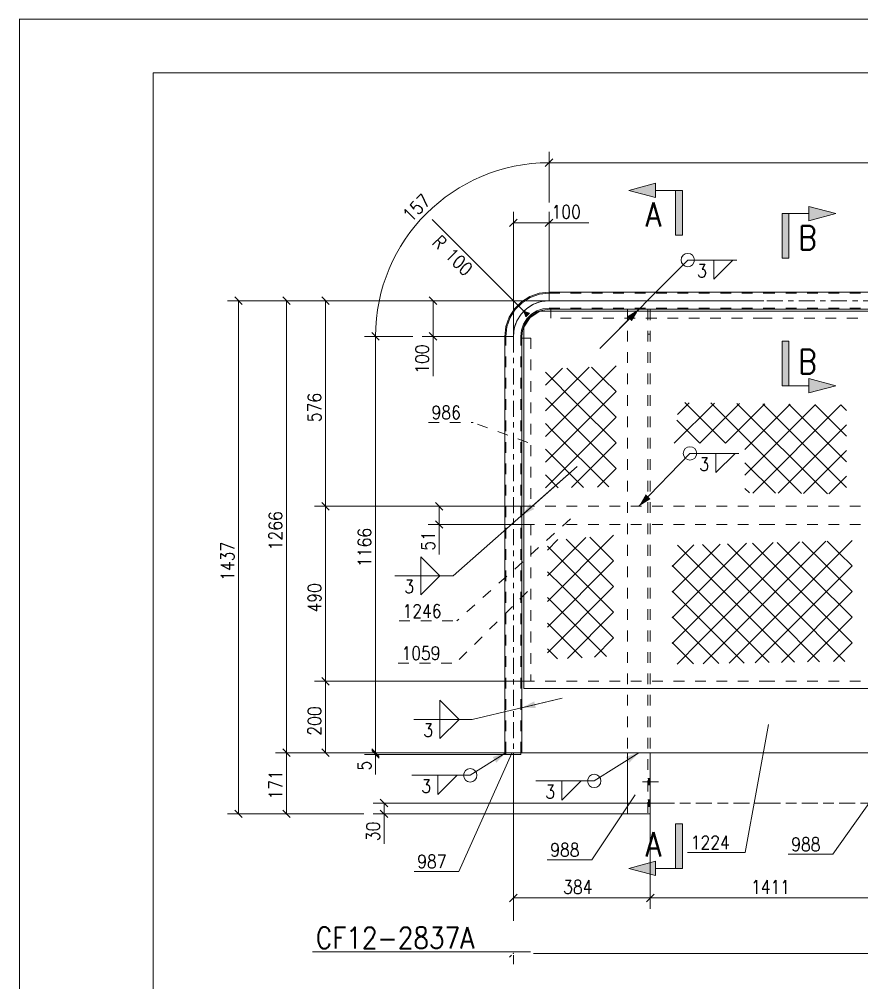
# Model space of a CAD drawing. Header units: millimetres. Extents: x 5 to 846, y 5 to 599.
# Drawn here: x 5 to 162.4, y 419.1 to 599 of the extents above; entities that cross this region are included whole.
import ezdxf

# ---------------------------------------------------------------- set-up
doc = ezdxf.new("R2010")
doc.units = ezdxf.units.MM
for name, pattern in [('XKITLINE00', [0]), ('XKITLINE02', [4, 2, -2]), ('XKITLINE03', [6, 3, -1, 1, -1]), ('XKITLINE06', [7, 3, -1, 2, -1])]:
    doc.linetypes.add(name, pattern=pattern)
for name, color, linetype, lineweight in [('Corte', 7, 'Continuous', 0), ('Cota', 4, 'Continuous', 0), ('Marca da peça', 2, 'Continuous', 0), ('Objeto gráfico', 3, 'Continuous', 0), ('Outro tipo de objeto', 7, 'Continuous', 0), ('Parafuso', 3, 'Continuous', 0), ('Peça', 2, 'Continuous', 0), ('Solda', 1, 'Continuous', 0), ('Texto', 7, 'Continuous', 0)]:
    doc.layers.add(name, color=color, linetype=linetype, lineweight=lineweight)
doc.styles.add('ROMANS', font='ROMANS__.TTF')
doc.styles.add('SIMPLEX', font='SIMPLEX_.TTF')

# ---------------------------------------------------------------- blocks, each defined once
blk = doc.blocks.new('*A3')
at = {"layer": 'Peça', "color": 7, "linetype": 'XKITLINE02', "lineweight": 0}
for p, q in [((118.64, 544.85), (122.87, 544.85)), ((118.64, 544.85), (118.64, 462.07)), ((122.45, 544.85), (122.45, 450.65)), ((122.87, 544.85), (122.87, 462.07)), ((122.45, 540.18), (122.87, 540.18))]:
    blk.add_line(p, q, dxfattribs=at)
at = {"layer": 'Peça', "color": 4, "linetype": 'XKITLINE00', "lineweight": 0}
for p, q in [((118.64, 462.07), (118.64, 450.65)), ((122.87, 450.65), (122.87, 462.07)), ((118.64, 450.65), (122.87, 450.65))]:
    blk.add_line(p, q, dxfattribs=at)
blk = doc.blocks.new('*A4')
at = {"layer": 'Peça', "color": 4, "linetype": 'XKITLINE00', "lineweight": 0}
for p, q in [((98.81, 546.26), (100.38, 547.25)), ((100.38, 547.25), (102.13, 547.86)), ((102.13, 547.86), (103.97, 548.07)), ((103.97, 548.07), (144.08, 548.07)), ((144.18, 548.07), (189.63, 548.07)), ((189.73, 548.07), (235.18, 548.07)), ((235.28, 548.07), (278.84, 548.07)), ((278.84, 548.07), (280.68, 547.86)), ((280.68, 547.86), (282.43, 547.25)), ((282.43, 547.25), (284, 546.26)), ((97.5, 544.95), (98.81, 546.26)), ((284, 546.26), (285.31, 544.95)), ((95.9, 541.63), (96.51, 543.38)), ((96.51, 543.38), (97.5, 544.95)), ((100.02, 542.95), (100.82, 543.75)), ((100.82, 543.75), (101.78, 544.35)), ((101.78, 544.35), (102.84, 544.72)), ((102.84, 544.72), (103.97, 544.85)), ((103.97, 544.85), (104.3, 544.85)), ((278.51, 544.85), (278.84, 544.85)), ((278.84, 544.85), (279.97, 544.72)), ((279.97, 544.72), (281.04, 544.35)), ((281.04, 544.35), (282, 543.75)), ((282, 543.75), (282.8, 542.95)), ((286.3, 543.38), (285.31, 544.95)), ((286.91, 541.63), (286.3, 543.38)), ((95.69, 539.79), (95.9, 541.63)), ((99.04, 540.92), (99.41, 541.99)), ((99.41, 541.99), (100.02, 542.95)), ((283.4, 541.99), (282.8, 542.95)), ((283.77, 540.92), (283.4, 541.99)), ((287.12, 539.79), (286.91, 541.63)), ((95.69, 462.07), (95.69, 539.79)), ((98.91, 539.79), (99.04, 540.92)), ((98.91, 539.79), (98.91, 539.46)), ((283.9, 539.79), (283.77, 540.92)), ((283.9, 539.79), (283.9, 539.46)), ((287.12, 462.07), (287.12, 539.79)), ((95.69, 462.07), (98.91, 462.07)), ((283.9, 462.07), (287.12, 462.07))]:
    blk.add_line(p, q, dxfattribs=at)
at = {"layer": 'Peça', "color": 7, "linetype": 'XKITLINE02', "lineweight": 0}
for p, q in [((98.94, 546.09), (100.47, 547.05)), ((100.47, 547.05), (102.18, 547.65)), ((102.18, 547.65), (103.97, 547.85)), ((103.97, 547.85), (144.08, 547.85)), ((144.18, 547.85), (189.63, 547.85)), ((189.73, 547.85), (235.18, 547.85)), ((235.28, 547.85), (278.84, 547.85)), ((278.84, 547.85), (280.64, 547.65)), ((280.64, 547.65), (282.34, 547.05)), ((282.34, 547.05), (283.87, 546.09)), ((97.67, 544.82), (98.94, 546.09)), ((102.8, 544.93), (103.97, 545.07)), ((103.97, 545.07), (144.08, 545.07)), ((144.18, 545.07), (189.63, 545.07)), ((189.73, 545.07), (235.18, 545.07)), ((235.28, 545.07), (278.84, 545.07)), ((278.84, 545.07), (280.02, 544.93)), ((283.87, 546.09), (285.14, 544.82)), ((96.11, 541.59), (96.71, 543.29)), ((96.71, 543.29), (97.67, 544.82)), ((99.85, 543.08), (100.68, 543.92)), ((100.68, 543.92), (101.68, 544.54)), ((101.68, 544.54), (102.8, 544.93)), ((104.3, 544.85), (144.08, 544.85)), ((144.18, 544.85), (189.63, 544.85)), ((189.73, 544.85), (235.18, 544.85)), ((235.28, 544.85), (278.51, 544.85)), ((280.02, 544.93), (281.13, 544.54)), ((281.13, 544.54), (282.13, 543.92)), ((282.13, 543.92), (282.97, 543.08)), ((286.1, 543.29), (285.14, 544.82)), ((286.7, 541.59), (286.1, 543.29)), ((95.91, 539.79), (96.11, 541.59)), ((98.83, 540.97), (99.22, 542.08)), ((99.22, 542.08), (99.85, 543.08)), ((283.59, 542.08), (282.97, 543.08)), ((283.98, 540.97), (283.59, 542.08)), ((286.9, 539.79), (286.7, 541.59)), ((95.91, 462.07), (95.91, 539.79)), ((98.7, 539.79), (98.83, 540.97)), ((98.7, 462.07), (98.7, 539.79)), ((284.12, 539.79), (283.98, 540.97)), ((284.12, 462.07), (284.12, 539.79)), ((286.9, 462.07), (286.9, 539.79)), ((98.91, 539.46), (98.91, 462.07)), ((283.9, 539.46), (283.9, 462.07))]:
    blk.add_line(p, q, dxfattribs=at)
at = {"layer": 'Peça', "color": 7, "linetype": 'XKITLINE03', "lineweight": 0}
for p, q in [((101.08, 545.8), (99.81, 545)), ((102.49, 546.29), (101.08, 545.8)), ((103.97, 546.46), (102.49, 546.29)), ((144.08, 546.46), (103.97, 546.46)), ((189.63, 546.46), (144.18, 546.46)), ((235.18, 546.46), (189.73, 546.46)), ((278.84, 546.46), (235.28, 546.46)), ((280.33, 546.29), (278.84, 546.46)), ((281.74, 545.8), (280.33, 546.29)), ((283, 545), (281.74, 545.8)), ((98.76, 543.95), (97.96, 542.68)), ((99.81, 545), (98.76, 543.95)), ((284.05, 543.95), (283, 545)), ((284.85, 542.68), (284.05, 543.95)), ((97.96, 542.68), (97.47, 541.28)), ((285.34, 541.28), (284.85, 542.68)), ((97.47, 541.28), (97.3, 539.79)), ((97.3, 539.79), (97.3, 462.07)), ((285.51, 539.79), (285.34, 541.28)), ((285.51, 462.07), (285.51, 539.79))]:
    blk.add_line(p, q, dxfattribs=at)
blk = doc.blocks.new('*A5')
at = {"layer": 'Peça', "color": 4, "linetype": 'XKITLINE00', "lineweight": 0}
for p, q in [((144.08, 544.85), (104.3, 544.85)), ((104.3, 544.85), (104.3, 544.52)), ((189.63, 544.85), (144.18, 544.85)), ((235.18, 544.85), (189.73, 544.85)), ((278.51, 544.85), (235.28, 544.85)), ((278.51, 544.85), (278.51, 544.52))]:
    blk.add_line(p, q, dxfattribs=at)
at = {"layer": 'Peça', "color": 7, "linetype": 'XKITLINE02', "lineweight": 0}
for p, q in [((104.3, 544.52), (104.3, 543.18)), ((278.51, 544.52), (278.51, 543.18)), ((144.08, 543.18), (104.3, 543.18)), ((189.63, 543.18), (144.18, 543.18)), ((235.18, 543.18), (189.73, 543.18)), ((278.51, 543.18), (235.28, 543.18))]:
    blk.add_line(p, q, dxfattribs=at)
blk = doc.blocks.new('*A6')
at = {"layer": 'Peça', "color": 4, "linetype": 'XKITLINE00', "lineweight": 0}
for p, q in [((98.91, 508.07), (99.25, 508.07)), ((98.91, 508.07), (98.91, 504.67)), ((283.57, 508.07), (283.9, 508.07)), ((283.9, 508.07), (283.9, 504.67)), ((98.91, 504.67), (99.25, 504.67)), ((283.9, 504.67), (283.57, 504.67))]:
    blk.add_line(p, q, dxfattribs=at)
at = {"layer": 'Peça', "color": 7, "linetype": 'XKITLINE02', "lineweight": 0}
for p, q in [((99.25, 508.07), (144.08, 508.07)), ((144.18, 508.07), (189.63, 508.07)), ((189.73, 508.07), (235.18, 508.07)), ((235.28, 508.07), (283.57, 508.07)), ((99.25, 504.67), (144.08, 504.67)), ((144.18, 504.67), (189.63, 504.67)), ((189.73, 504.67), (235.18, 504.67)), ((235.28, 504.67), (283.57, 504.67))]:
    blk.add_line(p, q, dxfattribs=at)
blk = doc.blocks.new('*A7')
at = {"layer": 'Peça', "color": 4, "linetype": 'XKITLINE00', "lineweight": 0}
for p, q in [((99.25, 541.51), (100.42, 543.35)), ((100.42, 543.35), (102.25, 544.52)), ((102.25, 544.52), (144.08, 544.52)), ((144.18, 544.52), (189.63, 544.52)), ((189.73, 544.52), (235.18, 544.52)), ((235.28, 544.52), (280.56, 544.52)), ((280.56, 544.52), (281.54, 544.03)), ((282.4, 543.35), (281.54, 544.03)), ((283.08, 542.49), (282.4, 543.35)), ((99.25, 541.51), (99.25, 474.07)), ((283.08, 542.49), (283.57, 541.51)), ((283.57, 541.51), (283.57, 474.07)), ((99.25, 474.07), (144.08, 474.07)), ((144.18, 474.07), (189.63, 474.07)), ((189.73, 474.07), (235.18, 474.07)), ((235.28, 474.07), (283.57, 474.07))]:
    blk.add_line(p, q, dxfattribs=at)
at = {"layer": 'Peça', "color": 7, "linetype": 'XKITLINE02', "lineweight": 0}
for p, q in [((281.54, 544.03), (282.4, 543.35)), ((282.4, 543.35), (283.08, 542.49))]:
    blk.add_line(p, q, dxfattribs=at)
blk = doc.blocks.new('*A8')
at = {"layer": 'Peça', "color": 4, "linetype": 'XKITLINE00', "lineweight": 0}
for p, q in [((98.91, 475.4), (99.25, 475.4)), ((98.91, 475.4), (98.91, 462.07)), ((283.9, 475.4), (283.57, 475.4)), ((283.9, 462.07), (283.9, 475.4)), ((98.91, 462.07), (144.08, 462.07)), ((144.18, 462.07), (189.63, 462.07)), ((189.73, 462.07), (235.18, 462.07)), ((235.28, 462.07), (283.9, 462.07))]:
    blk.add_line(p, q, dxfattribs=at)
at = {"layer": 'Peça', "color": 7, "linetype": 'XKITLINE02', "lineweight": 0}
for p, q in [((99.25, 475.4), (144.08, 475.4)), ((144.18, 475.4), (189.63, 475.4)), ((189.73, 475.4), (235.18, 475.4)), ((235.28, 475.4), (283.57, 475.4))]:
    blk.add_line(p, q, dxfattribs=at)
blk = doc.blocks.new('*A9')
at = {"layer": 'Peça', "color": 4, "linetype": 'XKITLINE00', "lineweight": 0}
for p, q in [((98.91, 539.46), (99.25, 539.46)), ((98.91, 539.46), (98.91, 508.07)), ((98.91, 508.07), (99.25, 508.07))]:
    blk.add_line(p, q, dxfattribs=at)
at = {"layer": 'Peça', "color": 7, "linetype": 'XKITLINE02', "lineweight": 0}
for p, q in [((99.25, 539.46), (100.58, 539.46)), ((100.58, 539.46), (100.58, 508.07)), ((99.25, 508.07), (100.58, 508.07))]:
    blk.add_line(p, q, dxfattribs=at)
blk = doc.blocks.new('*A10')
at = {"layer": 'Peça', "color": 4, "linetype": 'XKITLINE00', "lineweight": 0}
for p, q in [((98.91, 504.67), (99.25, 504.67)), ((98.91, 504.67), (98.91, 475.4)), ((98.91, 475.4), (99.25, 475.4))]:
    blk.add_line(p, q, dxfattribs=at)
at = {"layer": 'Peça', "color": 7, "linetype": 'XKITLINE02', "lineweight": 0}
for p, q in [((99.25, 504.67), (100.58, 504.67)), ((100.58, 504.67), (100.58, 475.4)), ((99.25, 475.4), (100.58, 475.4))]:
    blk.add_line(p, q, dxfattribs=at)
blk = doc.blocks.new('*A11')
at = {"layer": 'Peça', "color": 4, "linetype": 'XKITLINE00', "lineweight": 0}
for p, q in [((95.9, 461.75), (95.9, 462.07)), ((98.65, 461.75), (95.9, 461.75)), ((97.3, 462.07), (97.3, 461.75)), ((98.7, 461.75), (98.65, 461.75)), ((98.7, 461.75), (98.7, 462.07))]:
    blk.add_line(p, q, dxfattribs=at)
at = {"layer": 'Peça', "color": 7, "linetype": 'XKITLINE02', "lineweight": 0}
for p, q in [((95.9, 462.07), (98.7, 462.07)), ((98.65, 461.75), (98.7, 461.75))]:
    blk.add_line(p, q, dxfattribs=at)
blk = doc.blocks.new('*A19')
at = {"layer": 'Parafuso'}
for points in [[(122.87, 456.05), (122.45, 456.05), (122.45, 457.25), (122.87, 457.25)], [(122.87, 452.05), (122.45, 452.05), (122.45, 453.25), (122.87, 453.25)]]:
    blk.add_hatch(color=7, dxfattribs=at).paths.add_polyline_path(points, flags=17)
at = {"layer": 'Parafuso', "color": 7, "linetype": 'XKITLINE00', "lineweight": 0}
for p, q in [((122.45, 457.25), (122.87, 457.25)), ((121.44, 456.65), (124.41, 456.65)), ((122.45, 456.05), (122.87, 456.05)), ((121.44, 452.65), (124.41, 452.65)), ((122.45, 453.25), (122.87, 453.25)), ((122.45, 452.05), (122.87, 452.05))]:
    blk.add_line(p, q, dxfattribs=at)
blk = doc.blocks.new('*A101')
at = {"layer": 'Objeto gráfico', "color": 2, "linetype": 'XKITLINE00', "lineweight": 0}
for p, q in [((103.31, 521.09), (116.49, 534.27)), ((103.31, 525.88), (111.48, 534.06)), ((103.31, 530.67), (106.47, 533.84)), ((109.31, 527.09), (103.31, 533.09)), ((111.7, 529.48), (107.31, 533.87)), ((114.09, 531.88), (111.9, 534.07)), ((116.49, 529.48), (114.09, 531.88)), ((103.31, 516.3), (116.49, 529.48)), ((116.49, 524.69), (111.7, 529.48)), ((106.91, 524.69), (103.31, 528.3)), ((116.49, 519.91), (109.31, 527.09)), ((103.31, 511.51), (116.49, 524.69)), ((104.52, 522.3), (103.31, 523.51)), ((116.49, 515.12), (106.91, 524.69)), ((115.13, 511.68), (104.52, 522.3)), ((108.16, 511.57), (116.49, 519.91)), ((110.42, 511.61), (103.31, 518.72)), ((113.02, 511.65), (116.49, 515.12)), ((105.7, 511.54), (103.31, 513.93))]:
    blk.add_line(p, q, dxfattribs=at)
blk = doc.blocks.new('*A102')
at = {"layer": 'Objeto gráfico', "color": 2, "linetype": 'XKITLINE00', "lineweight": 0}
for p, q in [((127.35, 519.84), (134.86, 527.35)), ((127.94, 525.21), (130.14, 527.41)), ((132.14, 524.63), (129.35, 527.43)), ((132.14, 519.84), (139.58, 527.28)), ((134.54, 527.02), (134.21, 527.36)), ((136.93, 519.84), (144.3, 527.21)), ((155.96, 510.4), (139.07, 527.28)), ((140.56, 518.68), (149.02, 527.14)), ((140.56, 513.89), (153.74, 527.07)), ((159.55, 511.59), (143.93, 527.21)), ((159.55, 516.38), (148.79, 527.14)), ((159.55, 521.17), (153.65, 527.07)), ((151.11, 510.45), (134.54, 527.02)), ((142.01, 510.55), (158.47, 527)), ((159.55, 525.96), (158.51, 527)), ((129.75, 522.23), (127.82, 524.16)), ((136.93, 519.84), (132.14, 524.63)), ((132.14, 519.84), (129.75, 522.23)), ((146.75, 510.5), (159.55, 523.3)), ((127.35, 519.84), (127.35, 519.84)), ((127.35, 519.84), (127.35, 519.84)), ((127.35, 519.84), (127.35, 519.84)), ((151.49, 510.44), (159.55, 518.51)), ((146.27, 510.5), (140.56, 516.21)), ((156.22, 510.39), (159.55, 513.72)), ((141.43, 510.56), (140.56, 511.42))]:
    blk.add_line(p, q, dxfattribs=at)
blk = doc.blocks.new('*A103')
at = {"layer": 'Objeto gráfico', "color": 2, "linetype": 'XKITLINE00', "lineweight": 0}
for p, q in [((103.7, 490.32), (116.03, 502.66)), ((103.7, 495.11), (110.84, 502.25)), ((111.25, 497.87), (107.15, 501.96)), ((113.64, 500.26), (111.59, 502.31)), ((103.7, 499.9), (105.64, 501.85)), ((108.85, 495.47), (103.7, 500.63)), ((116.03, 497.87), (113.64, 500.26)), ((103.7, 485.53), (116.03, 497.87)), ((116.03, 493.08), (111.25, 497.87)), ((106.46, 493.08), (103.7, 495.84)), ((116.03, 488.29), (108.85, 495.47)), ((103.7, 480.74), (116.03, 493.08)), ((116.03, 483.5), (106.46, 493.08)), ((104.06, 490.68), (103.7, 491.05)), ((114.72, 480.02), (104.06, 490.68)), ((107.42, 479.67), (116.03, 488.29)), ((110.15, 479.8), (103.7, 486.26)), ((112.45, 479.91), (116.03, 483.5)), ((105.58, 479.58), (103.7, 481.47))]:
    blk.add_line(p, q, dxfattribs=at)
blk = doc.blocks.new('*A104')
at = {"layer": 'Objeto gráfico', "color": 7, "linetype": 'XKITLINE06', "lineweight": 0}
for p, q in [((124.41, 452.65), (144.08, 452.65)), ((144.18, 452.65), (189.63, 452.65)), ((189.73, 452.65), (235.18, 452.65)), ((235.28, 452.65), (258.08, 452.65))]:
    blk.add_line(p, q, dxfattribs=at)
blk = doc.blocks.new('*A106')
at = {"layer": 'Objeto gráfico', "color": 2, "linetype": 'XKITLINE00', "lineweight": 0}
for p, q in [((126.95, 492.02), (135.96, 501.03)), ((126.95, 496.81), (131.03, 500.9)), ((127.44, 487.72), (140.88, 501.17)), ((143.82, 484.95), (127.96, 500.81)), ((129.83, 485.33), (145.81, 501.31)), ((132.23, 482.93), (150.74, 501.44)), ((146.22, 487.35), (132.62, 500.94)), ((134.62, 480.54), (155.66, 501.58)), ((148.61, 489.74), (137.28, 501.07)), ((137.63, 478.76), (160.59, 501.71)), ((151.01, 492.14), (141.95, 501.2)), ((153.4, 494.53), (146.61, 501.33)), ((155.8, 496.93), (151.27, 501.46)), ((158.19, 499.32), (155.93, 501.59)), ((160.59, 496.93), (158.19, 499.32)), ((141.43, 482.56), (126.95, 497.04)), ((142.5, 478.84), (160.59, 496.93)), ((160.59, 492.14), (155.8, 496.93)), ((160.59, 487.35), (153.4, 494.53)), ((139.03, 480.16), (126.95, 492.25)), ((147.38, 478.92), (160.59, 492.14)), ((160.59, 482.56), (151.01, 492.14)), ((159.23, 479.12), (148.61, 489.74)), ((126.95, 487.23), (127.44, 487.72)), ((135.68, 478.73), (126.95, 487.46)), ((154.52, 479.04), (146.22, 487.35)), ((152.25, 479.01), (160.59, 487.35)), ((126.95, 482.44), (129.83, 485.33)), ((149.81, 478.96), (143.82, 484.95)), ((130.97, 478.65), (126.95, 482.67)), ((127.89, 478.6), (132.23, 482.93)), ((145.1, 478.89), (141.43, 482.56)), ((157.12, 479.09), (160.59, 482.56)), ((132.76, 478.68), (134.62, 480.54)), ((140.39, 478.81), (139.03, 480.16))]:
    blk.add_line(p, q, dxfattribs=at)
blk = doc.blocks.new('*A150')
at = {"layer": 'Cota', "color": 7, "linetype": 'XKITLINE00', "lineweight": 0}
for p, q in [((61.5, 547.17), (62.91, 545.75)), ((143.7, 546.46), (60.16, 546.46)), ((62.21, 508.07), (62.21, 546.46)), ((98.91, 508.07), (60.16, 508.07)), ((61.5, 508.78), (62.91, 507.36))]:
    blk.add_line(p, q, dxfattribs=at)
at = {"layer": 'Cota', "color": 3}
for p in [(62.21, 546.46), (62.21, 508.07)]:
    blk.add_point(p, dxfattribs=at)
at = {"layer": 'Cota', "color": 3, "style": 'SIMPLEX', "width": 0.85}
blk.add_text('576', height=2.5, rotation=90.0002, dxfattribs=at).set_placement((61.41, 523.78))
blk = doc.blocks.new('*A151')
at = {"layer": 'Cota', "color": 7, "linetype": 'XKITLINE00', "lineweight": 0}
for p, q in [((72.43, 453.36), (73.85, 451.94)), ((121.44, 452.65), (71.09, 452.65)), ((73.14, 450.65), (73.14, 452.65)), ((118.64, 450.65), (71.09, 450.65)), ((72.43, 451.36), (73.85, 449.94)), ((73.14, 450.65), (73.14, 445.07)), ((73.14, 450.65), (73.14, 445.07))]:
    blk.add_line(p, q, dxfattribs=at)
at = {"layer": 'Cota', "color": 3}
for p in [(73.14, 452.65), (73.14, 450.65)]:
    blk.add_point(p, dxfattribs=at)
at = {"layer": 'Cota', "color": 3, "style": 'SIMPLEX', "width": 0.85}
blk.add_text('30', height=2.5, rotation=90.0002, dxfattribs=at).set_placement((72.34, 445.54))
blk = doc.blocks.new('*A152')
at = {"layer": 'Cota', "color": 7, "linetype": 'XKITLINE00', "lineweight": 0}
for p, q in [((97.3, 462.07), (97.3, 430.69)), ((285.51, 462.07), (285.51, 422.6)), ((101.09, 424.6), (285.51, 424.6)), ((286.22, 425.31), (284.8, 423.9)), ((96.98, 424.29), (96.6, 423.9)), ((97.3, 424.29), (97.3, 422.6))]:
    blk.add_line(p, q, dxfattribs=at)
at = {"layer": 'Cota', "color": 3}
for p in [(97.3, 424.6), (285.51, 424.6)]:
    blk.add_point(p, dxfattribs=at)
at = {"layer": 'Cota', "color": 3, "style": 'SIMPLEX', "width": 0.85}
blk.add_text('5006', height=2.5, dxfattribs=at).set_placement((186.76, 425.4))
blk = doc.blocks.new('*A153')
at = {"layer": 'Cota', "color": 7, "linetype": 'XKITLINE00', "lineweight": 0}
for p, q in [((97.3, 462.07), (97.3, 432.94)), ((122.87, 450.65), (122.87, 432.94)), ((98.01, 435.65), (96.6, 434.23)), ((123.58, 435.65), (122.16, 434.23)), ((97.3, 434.94), (122.87, 434.94))]:
    blk.add_line(p, q, dxfattribs=at)
at = {"layer": 'Cota', "color": 3}
for p in [(97.3, 434.94), (122.87, 434.94)]:
    blk.add_point(p, dxfattribs=at)
at = {"layer": 'Cota', "color": 3, "style": 'SIMPLEX', "width": 0.85}
blk.add_text('384', height=2.5, dxfattribs=at).set_placement((106.6, 435.74))
blk = doc.blocks.new('*A154')
at = {"layer": 'Cota', "color": 7, "linetype": 'XKITLINE00', "lineweight": 0}
for p, q in [((54.21, 547.17), (55.63, 545.75)), ((143.7, 546.46), (52.87, 546.46)), ((54.92, 462.07), (54.92, 546.46)), ((54.21, 462.78), (55.63, 461.36)), ((95.69, 462.07), (52.87, 462.07))]:
    blk.add_line(p, q, dxfattribs=at)
at = {"layer": 'Cota', "color": 3}
for p in [(54.92, 546.46), (54.92, 462.07)]:
    blk.add_point(p, dxfattribs=at)
at = {"layer": 'Cota', "color": 3, "style": 'SIMPLEX', "width": 0.85}
blk.add_text('1266', height=2.5, rotation=90.0002, dxfattribs=at).set_placement((54.12, 499.86))
blk = doc.blocks.new('*A155')
at = {"layer": 'Cota', "color": 7, "linetype": 'XKITLINE00', "lineweight": 0}
for p, q in [((54.21, 462.78), (55.63, 461.36)), ((95.69, 462.07), (52.87, 462.07)), ((54.92, 450.65), (54.92, 462.07)), ((69.34, 450.65), (52.87, 450.65)), ((54.21, 451.36), (55.63, 449.94)), ((118.64, 450.65), (72.84, 450.65))]:
    blk.add_line(p, q, dxfattribs=at)
at = {"layer": 'Cota', "color": 3}
for p in [(54.92, 462.07), (54.92, 450.65)]:
    blk.add_point(p, dxfattribs=at)
at = {"layer": 'Cota', "color": 3, "style": 'SIMPLEX', "width": 0.85}
blk.add_text('171', height=2.5, rotation=90.0002, dxfattribs=at).set_placement((54.12, 453.34))
blk = doc.blocks.new('*A156')
at = {"layer": 'Cota', "color": 7, "linetype": 'XKITLINE00', "lineweight": 0}
for p, q in [((45.25, 547.17), (46.66, 545.75)), ((143.7, 546.46), (43.91, 546.46)), ((45.96, 450.65), (45.96, 546.46)), ((69.34, 450.65), (43.91, 450.65)), ((45.25, 451.36), (46.66, 449.94)), ((118.64, 450.65), (72.84, 450.65))]:
    blk.add_line(p, q, dxfattribs=at)
at = {"layer": 'Cota', "color": 3}
for p in [(45.96, 546.46), (45.96, 450.65)]:
    blk.add_point(p, dxfattribs=at)
at = {"layer": 'Cota', "color": 3, "style": 'SIMPLEX', "width": 0.85}
blk.add_text('1437', height=2.5, rotation=90.0002, dxfattribs=at).set_placement((45.16, 494.15))
blk = doc.blocks.new('*A157')
at = {"layer": 'Cota'}
blk.add_hatch(color=7, dxfattribs=at).paths.add_polyline_path([(99.62, 543.45), (99.27, 544.51), (100.32, 544.15)], flags=17)
at = {"layer": 'Cota', "color": 7, "linetype": 'XKITLINE00', "lineweight": 0}
for p, q in [((99.27, 544.51), (82.14, 561.63)), ((100.32, 544.15), (99.27, 544.51)), ((99.62, 543.45), (99.27, 544.51)), ((100.32, 544.15), (99.62, 543.45))]:
    blk.add_line(p, q, dxfattribs=at)
blk.add_arc((103.98, 539.79), 6.67, 90, 180, dxfattribs=at)
at = {"layer": 'Cota', "color": 3, "style": 'SIMPLEX', "width": 0.85}
blk.add_text('R 100', height=2.5, rotation=-45.0001, dxfattribs=at).set_placement((81.95, 557.15))
blk = doc.blocks.new('*A158')
at = {"layer": 'Cota', "color": 7, "linetype": 'XKITLINE00', "lineweight": 0}
for p, q in [((81.59, 547.17), (83.01, 545.75)), ((103.98, 546.46), (80.25, 546.46)), ((82.3, 539.79), (82.3, 546.46)), ((97.31, 539.79), (80.25, 539.79)), ((81.59, 540.5), (83.01, 539.09)), ((82.3, 539.79), (82.3, 532.35)), ((82.3, 539.79), (82.3, 532.35))]:
    blk.add_line(p, q, dxfattribs=at)
at = {"layer": 'Cota', "color": 3}
for p in [(82.3, 546.46), (82.3, 539.79)]:
    blk.add_point(p, dxfattribs=at)
at = {"layer": 'Cota', "color": 3, "style": 'SIMPLEX', "width": 0.85}
blk.add_text('100', height=2.5, rotation=90.0002, dxfattribs=at).set_placement((81.5, 532.83))
blk = doc.blocks.new('*A159')
at = {"layer": 'Cota', "color": 7, "linetype": 'XKITLINE00', "lineweight": 0}
for p, q in [((98.02, 561.7), (96.61, 560.29)), ((97.31, 539.79), (97.31, 563.04)), ((104.69, 561.7), (103.27, 560.29)), ((103.98, 546.46), (103.98, 563.04)), ((97.31, 560.99), (103.98, 560.99)), ((103.98, 560.99), (111.42, 560.99)), ((103.98, 560.99), (111.42, 560.99))]:
    blk.add_line(p, q, dxfattribs=at)
at = {"layer": 'Cota', "color": 3}
for p in [(97.31, 560.99), (103.98, 560.99)]:
    blk.add_point(p, dxfattribs=at)
at = {"layer": 'Cota', "color": 3, "style": 'SIMPLEX', "width": 0.85}
blk.add_text('100', height=2.5, dxfattribs=at).set_placement((104.45, 561.79))
blk = doc.blocks.new('*A160')
at = {"layer": 'Cota', "color": 7, "linetype": 'XKITLINE00', "lineweight": 0}
for p, q in [((103.98, 564.79), (103.98, 574.28)), ((104.69, 572.93), (103.27, 571.52)), ((103.98, 546.46), (103.98, 561.29)), ((78.5, 539.79), (69.5, 539.79)), ((70.84, 540.5), (72.25, 539.09)), ((97.31, 539.79), (82, 539.79))]:
    blk.add_line(p, q, dxfattribs=at)
blk.add_arc((103.98, 539.79), 32.43, 90, 180, dxfattribs=at)
at = {"layer": 'Cota', "color": 7}
for p in [(103.98, 572.23), (71.55, 539.79)]:
    blk.add_point(p, dxfattribs=at)
at = {"layer": 'Cota', "color": 3, "style": 'SIMPLEX', "width": 0.85}
blk.add_text('157', height=2.5, rotation=45.0001, dxfattribs=at).set_placement((78.18, 561))
blk = doc.blocks.new('*A161')
at = {"layer": 'Corte'}
for points in [[(118.87, 567.05), (123.87, 568.39), (123.87, 565.71)], [(127.62, 567.05), (128.87, 567.05), (128.87, 558.72)], [(127.62, 558.72), (127.62, 567.05), (128.87, 558.72)], [(127.62, 448.79), (128.87, 448.79), (128.87, 440.45)], [(127.62, 440.45), (127.62, 448.79), (128.87, 440.45)], [(118.87, 440.45), (123.87, 441.79), (123.87, 439.11)]]:
    blk.add_hatch(color=6, dxfattribs=at).paths.add_polyline_path(points, flags=17)
at = {"layer": 'Corte', "color": 6, "linetype": 'XKITLINE00', "lineweight": 0}
for p, q in [((118.87, 567.05), (123.87, 568.39)), ((118.87, 567.05), (123.87, 565.71)), ((123.87, 568.39), (123.87, 565.71)), ((128.87, 567.05), (123.87, 567.05)), ((127.62, 558.72), (127.62, 567.05)), ((128.87, 567.05), (128.87, 558.72)), ((128.87, 558.72), (127.62, 558.72)), ((127.62, 448.79), (127.62, 440.45)), ((128.87, 448.79), (127.62, 448.79)), ((128.87, 440.45), (128.87, 448.79)), ((118.87, 440.45), (123.87, 441.79)), ((123.87, 439.11), (123.87, 441.79)), ((118.87, 440.45), (123.87, 439.11)), ((128.87, 440.45), (123.87, 440.45))]:
    blk.add_line(p, q, dxfattribs=at)
at = {"layer": 'Corte', "color": 4, "style": 'ROMANS', "width": 0.85}
for p in [(121.99, 560.3), (121.99, 442.7)]:
    blk.add_text('A', height=4.5, dxfattribs=at).set_placement(p)
blk = doc.blocks.new('*A162')
at = {"layer": 'Corte'}
for points in [[(157.53, 562.71), (152.53, 561.37), (152.53, 564.05)], [(148.78, 554.38), (147.53, 554.38), (147.53, 562.71)], [(148.78, 562.71), (148.78, 554.38), (147.53, 562.71)], [(148.78, 530.57), (147.53, 530.57), (147.53, 538.9)], [(148.78, 538.9), (148.78, 530.57), (147.53, 538.9)], [(157.53, 530.57), (152.53, 529.23), (152.53, 531.91)]]:
    blk.add_hatch(color=6, dxfattribs=at).paths.add_polyline_path(points, flags=17)
at = {"layer": 'Corte', "color": 6, "linetype": 'XKITLINE00', "lineweight": 0}
for p, q in [((157.53, 562.71), (152.53, 564.05)), ((152.53, 564.05), (152.53, 561.37)), ((147.53, 562.71), (152.53, 562.71)), ((147.53, 562.71), (147.53, 554.38)), ((148.78, 554.38), (148.78, 562.71)), ((157.53, 562.71), (152.53, 561.37)), ((147.53, 554.38), (148.78, 554.38)), ((147.53, 530.57), (147.53, 538.9)), ((147.53, 538.9), (148.78, 538.9)), ((148.78, 538.9), (148.78, 530.57)), ((157.53, 530.57), (152.53, 531.91)), ((152.53, 529.23), (152.53, 531.91)), ((147.53, 530.57), (152.53, 530.57)), ((157.53, 530.57), (152.53, 529.23))]:
    blk.add_line(p, q, dxfattribs=at)
at = {"layer": 'Corte', "color": 4, "style": 'ROMANS', "width": 0.85}
for p in [(150.53, 555.96), (150.53, 532.82)]:
    blk.add_text('B', height=4.5, dxfattribs=at).set_placement(p)
blk = doc.blocks.new('*A163')
at = {"layer": 'Texto', "color": 4, "linetype": 'XKITLINE00', "lineweight": 0}
blk.add_line((59.81, 424.89), (100.49, 424.89), dxfattribs=at)
at = {"layer": 'Texto', "color": 4, "style": 'ROMANS', "width": 0.85}
blk.add_text('CF12-2837A', height=4, dxfattribs=at).set_placement((60.41, 425.49))
blk = doc.blocks.new('*A164')
at = {"layer": 'Solda'}
blk.add_hatch(color=7, dxfattribs=at).paths.add_polyline_path([(120.75, 462.07), (118.98, 460.2), (118.31, 461.26)], flags=17)
at = {"layer": 'Solda', "color": 7, "linetype": 'XKITLINE00', "lineweight": 0}
for p in [(120.75, 462.07), (101.53, 456.79)]:
    blk.add_line(p, (112.41, 456.79), dxfattribs=at)
at = {"layer": 'Solda', "color": 3, "linetype": 'XKITLINE00', "lineweight": 0}
for p, q in [((106.38, 456.79), (109.95, 456.79)), ((109.95, 456.79), (106.38, 453.21)), ((106.38, 453.21), (106.38, 456.79))]:
    blk.add_line(p, q, dxfattribs=at)
for start, end in [(90, 270), (270, 90)]:
    blk.add_arc((112.41, 456.79), 1.25, start, end, dxfattribs=at)
at = {"layer": 'Solda', "color": 3, "style": 'ROMANS', "width": 0.85}
blk.add_text('3', height=2.5, dxfattribs=at).set_placement((103.28, 453.54))
blk = doc.blocks.new('*A165')
at = {"layer": 'Solda'}
blk.add_hatch(color=7, dxfattribs=at).paths.add_polyline_path([(95.9, 462.07), (94.13, 460.2), (93.46, 461.25)], flags=17)
at = {"layer": 'Solda', "color": 7, "linetype": 'XKITLINE00', "lineweight": 0}
for p in [(95.9, 462.07), (78.36, 457.84)]:
    blk.add_line(p, (89.25, 457.84), dxfattribs=at)
at = {"layer": 'Solda', "color": 3, "linetype": 'XKITLINE00', "lineweight": 0}
for p, q in [((83.21, 457.84), (86.78, 457.84)), ((86.78, 457.84), (83.21, 454.26)), ((83.21, 454.26), (83.21, 457.84))]:
    blk.add_line(p, q, dxfattribs=at)
for start, end in [(90, 270), (270, 90)]:
    blk.add_arc((89.25, 457.84), 1.25, start, end, dxfattribs=at)
at = {"layer": 'Solda', "color": 3, "style": 'ROMANS', "width": 0.85}
blk.add_text('3', height=2.5, dxfattribs=at).set_placement((80.11, 454.59))
blk = doc.blocks.new('*A166')
at = {"layer": 'Solda'}
blk.add_hatch(color=7, dxfattribs=at).paths.add_polyline_path([(98.91, 506.37), (100.37, 508.5), (101.2, 507.56)], flags=17)
at = {"layer": 'Solda', "color": 7, "linetype": 'XKITLINE00', "lineweight": 0}
for p, q in [((109.23, 515.52), (86.05, 495.09)), ((98.91, 506.37), (109.23, 515.52)), ((75.17, 495.09), (86.05, 495.09))]:
    blk.add_line(p, q, dxfattribs=at)
at = {"layer": 'Solda', "color": 3, "linetype": 'XKITLINE00', "lineweight": 0}
for p, q in [((83.59, 495.09), (80.02, 498.66)), ((80.02, 498.66), (80.02, 495.09)), ((80.02, 495.09), (83.59, 495.09)), ((80.02, 495.09), (83.59, 495.09)), ((83.59, 495.09), (80.02, 491.52)), ((80.02, 491.52), (80.02, 495.09))]:
    blk.add_line(p, q, dxfattribs=at)
at = {"layer": 'Solda', "color": 3, "style": 'ROMANS', "width": 0.85}
blk.add_text('3', height=2.5, dxfattribs=at).set_placement((76.92, 491.84))
blk = doc.blocks.new('*A167')
at = {"layer": 'Solda'}
blk.add_hatch(color=7, dxfattribs=at).paths.add_polyline_path([(120.75, 544.85), (119.43, 542.64), (118.55, 543.52)], flags=17)
at = {"layer": 'Solda', "color": 7, "linetype": 'XKITLINE00', "lineweight": 0}
for p, q in [((113.45, 537.51), (129.89, 554.05)), ((129.89, 554.05), (139.02, 554.05)), ((120.75, 544.85), (113.45, 537.51))]:
    blk.add_line(p, q, dxfattribs=at)
at = {"layer": 'Solda', "color": 3, "linetype": 'XKITLINE00', "lineweight": 0}
for p, q in [((134.74, 554.05), (138.31, 554.05)), ((138.31, 554.05), (134.74, 550.48)), ((134.74, 550.48), (134.74, 554.05))]:
    blk.add_line(p, q, dxfattribs=at)
for start, end in [(90, 270), (270, 90)]:
    blk.add_arc((129.89, 554.05), 1.25, start, end, dxfattribs=at)
at = {"layer": 'Solda', "color": 3, "style": 'ROMANS', "width": 0.85}
blk.add_text('3', height=2.5, dxfattribs=at).set_placement((131.64, 550.8))
blk = doc.blocks.new('*A168')
at = {"layer": 'Solda'}
blk.add_hatch(color=7, dxfattribs=at).paths.add_polyline_path([(120.75, 508.07), (122.04, 510.3), (122.94, 509.43)], flags=17)
at = {"layer": 'Solda', "color": 7, "linetype": 'XKITLINE00', "lineweight": 0}
for p, q in [((120.75, 508.07), (130.3, 517.95)), ((130.3, 517.95), (139.43, 517.95))]:
    blk.add_line(p, q, dxfattribs=at)
at = {"layer": 'Solda', "color": 3, "linetype": 'XKITLINE00', "lineweight": 0}
for p, q in [((135.15, 517.95), (138.72, 517.95)), ((138.72, 517.95), (135.15, 514.38)), ((135.15, 514.38), (135.15, 517.95))]:
    blk.add_line(p, q, dxfattribs=at)
for start, end in [(90, 270), (270, 90)]:
    blk.add_arc((130.3, 517.95), 1.25, start, end, dxfattribs=at)
at = {"layer": 'Solda', "color": 3, "style": 'ROMANS', "width": 0.85}
blk.add_text('3', height=2.5, dxfattribs=at).set_placement((132.05, 514.7))
blk = doc.blocks.new('*A169')
at = {"layer": 'Solda'}
blk.add_hatch(color=7, dxfattribs=at).paths.add_polyline_path([(98.91, 470.46), (101.2, 471.65), (101.49, 470.43)], flags=17)
at = {"layer": 'Solda', "color": 3, "linetype": 'XKITLINE00', "lineweight": 0}
for p, q in [((87.17, 468.29), (83.59, 471.86)), ((83.59, 471.86), (83.59, 468.29)), ((83.59, 468.29), (87.17, 468.29)), ((83.59, 468.29), (87.17, 468.29)), ((87.17, 468.29), (83.59, 464.71)), ((83.59, 464.71), (83.59, 468.29))]:
    blk.add_line(p, q, dxfattribs=at)
at = {"layer": 'Solda', "color": 7, "linetype": 'XKITLINE00', "lineweight": 0}
for p, q in [((106.41, 472.24), (89.63, 468.29)), ((98.91, 470.46), (106.41, 472.24)), ((78.74, 468.29), (89.63, 468.29))]:
    blk.add_line(p, q, dxfattribs=at)
at = {"layer": 'Solda', "color": 3, "style": 'ROMANS', "width": 0.85}
blk.add_text('3', height=2.5, dxfattribs=at).set_placement((80.49, 465.04))
blk = doc.blocks.new('*A172')
at = {"layer": 'Marca da peça', "color": 7, "linetype": 'XKITLINE00', "lineweight": 0}
for p in [(165.51, 455.16), (148.61, 443.11)]:
    blk.add_line(p, (156.97, 443.11), dxfattribs=at)
at = {"layer": 'Marca da peça', "color": 4, "style": 'ROMANS', "width": 0.85}
blk.add_text('988', height=2.5, dxfattribs=at).set_placement((149.21, 443.71))
blk = doc.blocks.new('*A173')
at = {"layer": 'Marca da peça', "color": 7, "linetype": 'XKITLINE00', "lineweight": 0}
for p in [(120.05, 454.21), (103.59, 442.07)]:
    blk.add_line(p, (111.94, 442.07), dxfattribs=at)
at = {"layer": 'Marca da peça', "color": 4, "style": 'ROMANS', "width": 0.85}
blk.add_text('988', height=2.5, dxfattribs=at).set_placement((104.19, 442.67))
blk = doc.blocks.new('*A176')
at = {"layer": 'Marca da peça', "color": 7, "linetype": 'XKITLINE02', "lineweight": 0}
for p in [(107.98, 505.7), (75.99, 486.66)]:
    blk.add_line(p, (86.73, 486.66), dxfattribs=at)
at = {"layer": 'Marca da peça', "color": 4, "style": 'ROMANS', "width": 0.85}
blk.add_text('1246', height=2.5, dxfattribs=at).set_placement((76.59, 487.26))
blk = doc.blocks.new('*A178')
at = {"layer": 'Marca da peça', "color": 7, "linetype": 'XKITLINE00', "lineweight": 0}
for p in [(144.98, 467.31), (129.84, 443.46)]:
    blk.add_line(p, (140.58, 443.46), dxfattribs=at)
at = {"layer": 'Marca da peça', "color": 4, "style": 'ROMANS', "width": 0.85}
blk.add_text('1224', height=2.5, dxfattribs=at).set_placement((130.44, 444.06))
blk = doc.blocks.new('*A179')
at = {"layer": 'Marca da peça', "color": 7, "linetype": 'XKITLINE02', "lineweight": 0}
for p in [(81.43, 523.74), (100.01, 519.99)]:
    blk.add_line(p, (89.79, 523.74), dxfattribs=at)
at = {"layer": 'Marca da peça', "color": 4, "style": 'ROMANS', "width": 0.85}
blk.add_text('986', height=2.5, dxfattribs=at).set_placement((82.03, 524.34))
blk = doc.blocks.new('*A180')
at = {"layer": 'Marca da peça', "color": 7, "linetype": 'XKITLINE02', "lineweight": 0}
for p in [(99.96, 492.16), (75.8, 478.8)]:
    blk.add_line(p, (86.54, 478.8), dxfattribs=at)
at = {"layer": 'Marca da peça', "color": 4, "style": 'ROMANS', "width": 0.85}
blk.add_text('1059', height=2.5, dxfattribs=at).set_placement((76.4, 479.4))
blk = doc.blocks.new('*A181')
at = {"layer": 'Marca da peça', "color": 7, "linetype": 'XKITLINE00', "lineweight": 0}
for p in [(97.03, 461.96), (78.75, 439.9)]:
    blk.add_line(p, (87.1, 439.9), dxfattribs=at)
at = {"layer": 'Marca da peça', "color": 4, "style": 'ROMANS', "width": 0.85}
blk.add_text('987', height=2.5, dxfattribs=at).set_placement((79.35, 440.5))
blk = doc.blocks.new('*A186')
at = {"layer": 'Cota', "color": 7, "linetype": 'XKITLINE00', "lineweight": 0}
for p, q in [((98.91, 475.4), (60.16, 475.4)), ((61.5, 476.11), (62.91, 474.7)), ((62.21, 462.07), (62.21, 475.4)), ((61.5, 462.78), (62.91, 461.36)), ((95.69, 462.07), (60.16, 462.07))]:
    blk.add_line(p, q, dxfattribs=at)
at = {"layer": 'Cota', "color": 3}
for p in [(62.21, 475.4), (62.21, 462.07)]:
    blk.add_point(p, dxfattribs=at)
at = {"layer": 'Cota', "color": 3, "style": 'SIMPLEX', "width": 0.85}
blk.add_text('200', height=2.5, rotation=90.0002, dxfattribs=at).set_placement((61.41, 465.25))
blk = doc.blocks.new('*A187')
at = {"layer": 'Cota', "color": 7, "linetype": 'XKITLINE00', "lineweight": 0}
for p, q in [((98.91, 508.07), (60.16, 508.07)), ((61.5, 508.78), (62.91, 507.36)), ((62.21, 475.4), (62.21, 508.07)), ((98.91, 475.4), (60.16, 475.4)), ((61.5, 476.11), (62.91, 474.7))]:
    blk.add_line(p, q, dxfattribs=at)
at = {"layer": 'Cota', "color": 3}
for p in [(62.21, 508.07), (62.21, 475.4)]:
    blk.add_point(p, dxfattribs=at)
at = {"layer": 'Cota', "color": 3, "style": 'SIMPLEX', "width": 0.85}
blk.add_text('490', height=2.5, rotation=90.0002, dxfattribs=at).set_placement((61.41, 488.25))
blk = doc.blocks.new('*A188')
at = {"layer": 'Cota', "color": 7, "linetype": 'XKITLINE00', "lineweight": 0}
for p, q in [((78.5, 539.79), (69.5, 539.79)), ((70.84, 540.5), (72.26, 539.09)), ((71.55, 462.07), (71.55, 539.79)), ((97.3, 539.79), (82, 539.79)), ((70.84, 462.78), (72.26, 461.36)), ((98.7, 462.07), (69.5, 462.07))]:
    blk.add_line(p, q, dxfattribs=at)
at = {"layer": 'Cota', "color": 3}
for p in [(71.55, 539.79), (71.55, 462.07)]:
    blk.add_point(p, dxfattribs=at)
at = {"layer": 'Cota', "color": 3, "style": 'SIMPLEX', "width": 0.85}
blk.add_text('1166', height=2.5, rotation=90.0002, dxfattribs=at).set_placement((70.75, 496.75))
blk = doc.blocks.new('*A189')
at = {"layer": 'Cota', "color": 7, "linetype": 'XKITLINE00', "lineweight": 0}
for p, q in [((70.84, 462.78), (72.26, 461.36)), ((70.84, 462.46), (72.26, 461.05)), ((98.7, 462.07), (69.5, 462.07)), ((98.7, 461.75), (69.5, 461.75)), ((71.55, 461.75), (71.55, 462.07)), ((71.55, 461.75), (71.55, 458.02)), ((71.55, 461.75), (71.55, 458.02))]:
    blk.add_line(p, q, dxfattribs=at)
at = {"layer": 'Cota', "color": 3}
for p in [(71.55, 462.07), (71.55, 461.75)]:
    blk.add_point(p, dxfattribs=at)
at = {"layer": 'Cota', "color": 3, "style": 'SIMPLEX', "width": 0.85}
blk.add_text('5', height=2.5, rotation=90.0002, dxfattribs=at).set_placement((70.75, 458.73))
blk = doc.blocks.new('*A190')
at = {"layer": 'Cota', "color": 7, "linetype": 'XKITLINE00', "lineweight": 0}
for p, q in [((98.91, 508.07), (81.39, 508.07)), ((82.73, 508.78), (84.15, 507.36)), ((83.44, 504.67), (83.44, 508.07)), ((99.25, 504.67), (81.39, 504.67)), ((82.73, 505.38), (84.15, 503.96)), ((83.44, 504.67), (83.44, 499.09)), ((83.44, 504.67), (83.44, 499.09))]:
    blk.add_line(p, q, dxfattribs=at)
at = {"layer": 'Cota', "color": 3}
for p in [(83.44, 508.07), (83.44, 504.67)]:
    blk.add_point(p, dxfattribs=at)
at = {"layer": 'Cota', "color": 3, "style": 'SIMPLEX', "width": 0.85}
blk.add_text('51', height=2.5, rotation=90.0002, dxfattribs=at).set_placement((82.64, 499.79))
blk = doc.blocks.new('*A194')
at = {"layer": 'Cota', "color": 7, "linetype": 'XKITLINE00', "lineweight": 0}
for p, q in [((122.87, 450.65), (122.87, 432.94)), ((168.42, 450.65), (168.42, 432.94)), ((123.58, 435.65), (122.16, 434.23)), ((169.12, 435.65), (167.71, 434.23)), ((122.87, 434.94), (168.42, 434.94))]:
    blk.add_line(p, q, dxfattribs=at)
at = {"layer": 'Cota', "color": 3}
for p in [(122.87, 434.94), (168.42, 434.94)]:
    blk.add_point(p, dxfattribs=at)
at = {"layer": 'Cota', "color": 3, "style": 'SIMPLEX', "width": 0.85}
blk.add_text('1411', height=2.5, dxfattribs=at).set_placement((141.7, 435.74))
blk = doc.blocks.new('*A195')
at = {"layer": 'Cota', "color": 7, "linetype": 'XKITLINE00', "lineweight": 0}
for p, q in [((103.97, 564.79), (103.97, 574.26)), ((278.84, 564.42), (278.84, 574.26)), ((104.68, 572.92), (103.26, 571.5)), ((103.97, 572.21), (278.84, 572.21)), ((279.55, 572.92), (278.14, 571.5)), ((103.97, 546.46), (103.97, 561.29)), ((278.84, 546.46), (278.84, 560.92))]:
    blk.add_line(p, q, dxfattribs=at)
at = {"layer": 'Cota', "color": 3}
for p in [(103.97, 572.21), (278.84, 572.21)]:
    blk.add_point(p, dxfattribs=at)
at = {"layer": 'Cota', "color": 3, "style": 'SIMPLEX', "width": 0.85}
blk.add_text('4806', height=2.5, dxfattribs=at).set_placement((186.76, 573.01))

msp = doc.modelspace()

# ---------------------------------------------------------------- linework, layer by layer
at = {"layer": 'Outro tipo de objeto', "color": 7, "linetype": 'XKITLINE00', "lineweight": 0}
for p, q in [((5, 599), (846, 599)), ((5.04, 599), (5.04, 5.04))]:
    msp.add_line(p, q, dxfattribs=at)
at = {"layer": 'Outro tipo de objeto', "color": 6, "linetype": 'XKITLINE00', "lineweight": 0}
for q in [(30, 15), (836, 589)]:
    msp.add_line((30, 589), q, dxfattribs=at)

# ---------------------------------------------------------------- block references
at = {"lineweight": 0}
for name in ['*A160', '*A195', '*A159', '*A157', '*A167', '*A156', '*A154', '*A150', '*A158', '*A4', '*A7', '*A5', '*A3', '*A188', '*A9', '*A101', '*A102', '*A179', '*A168', '*A166', '*A187', '*A190', '*A6', '*A176', '*A10', '*A103', '*A106', '*A180', '*A186', '*A8', '*A169', '*A178', '*A155', '*A189', '*A165', '*A181', '*A11', '*A152', '*A153', '*A164', '*A19', '*A172', '*A151', '*A173', '*A104', '*A194', '*A163']:
    msp.add_blockref(name, (0, 0), dxfattribs=at)
at = {"layer": 'Corte', "lineweight": 0}
for name in ['*A161', '*A162']:
    msp.add_blockref(name, (0, 0), dxfattribs=at)

doc.saveas('drawing.dxf')
